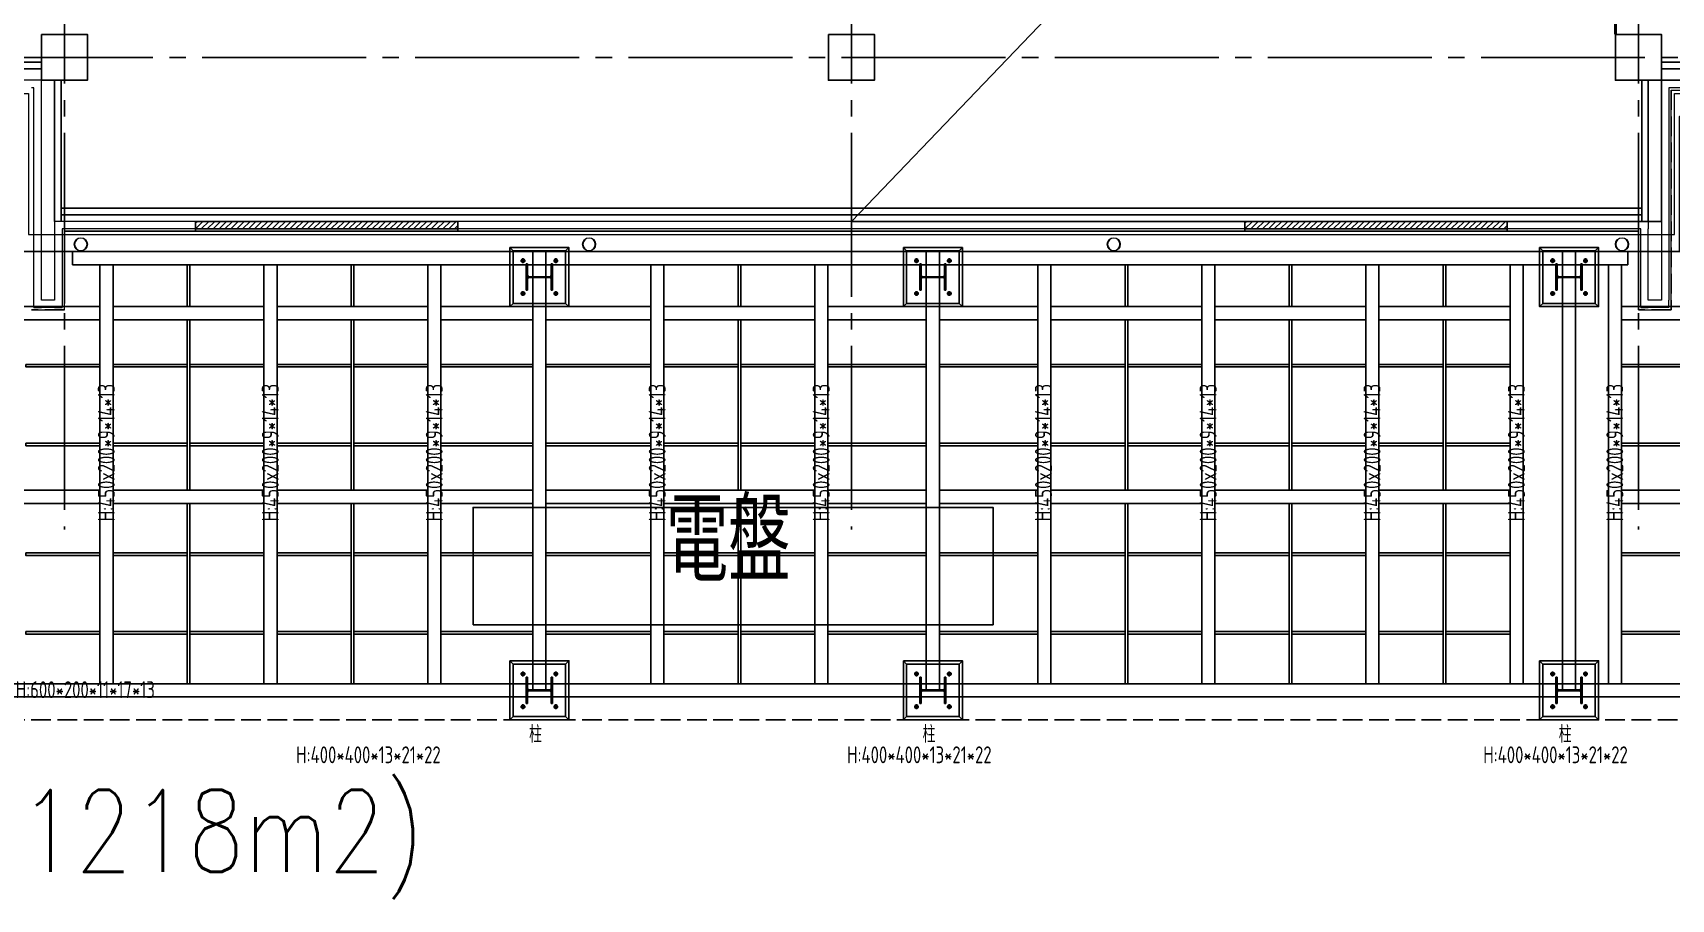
# Model space of a CAD drawing. Extents: x -960 to 27370, y -1283 to 11880.
# Drawn here: x 12672 to 15170, y -1283 to 37 of the extents above; entities that cross this region are included whole.
import ezdxf
from ezdxf.enums import TextEntityAlignment as Align

# ---------------------------------------------------------------- set-up
doc = ezdxf.new("R2010")
doc.units = 0
doc.header["$LTSCALE"] = 100
for name, pattern in [('188K-SM-03-F10-MECH-鋼構-Y2257103$0$188K-SM-03-F10-MECH-鋼構-Y2257103$0$CENTER', [2, 1.25, -0.25, 0.25, -0.25]), ('X-S-FAB-L10$0$COL-CEN-LIN', [3.25, 2.5, -0.25, 0.25, -0.25]), ('X-S-FAB-L10$0$HIDDEN', [0.4, 0.3, -0.1])]:
    doc.linetypes.add(name, pattern=pattern)
for name, color, linetype in [('188K-SM-03-F10-ARCH-PA-Y2257103$0$K-Divider-7.5', 53, 'Continuous'), ('188K-SM-03-F10-ARCH-PA-Y2257103$0$K-岩棉 2hr 7.5-非抗', 53, 'Continuous'), ('188K-SM-03-F10-MECH-EQ-Y2257103$0$06-空調-空調', 21, 'Continuous'), ('188K-SM-03-F10-MECH-鋼構-Y2257103$0$01-電力-CSA', 1, 'Continuous'), ('188K-SM-03-F10-MECH-鋼構-Y2257103$0$188K-SM-03-F10-MECH-鋼構-Y2257103$0$0-Block Center-Line', 1, '188K-SM-03-F10-MECH-鋼構-Y2257103$0$188K-SM-03-F10-MECH-鋼構-Y2257103$0$CENTER'), ('188K-SM-03-F10-MECH-鋼構-Y2257103$0$188K-SM-03-F10-MECH-鋼構-Y2257103$0$0-CF-AAS-鋼構', 241, 'Continuous'), ('X-S-FAB-L10$0$0-DIM-TXT', 8, 'Continuous'), ('X-S-FAB-L10$0$A-OBJE-MEP', 8, 'Continuous'), ('X-S-FAB-L10$0$A-WALL-EX', 8, 'Continuous'), ('X-S-FAB-L10$0$BLOCK', 8, 'Continuous'), ('X-S-FAB-L10$0$CCL', 8, 'X-S-FAB-L10$0$COL-CEN-LIN'), ('X-S-FAB-L10$0$COL-S', 8, 'Continuous'), ('X-S-FAB-L10$0$HID', 8, 'X-S-FAB-L10$0$HIDDEN'), ('X-S-FAB-L10$0$S-FNDN', 8, 'Continuous'), ('X-S-FAB-L10$0$WALL_188K_EX', 8, 'Continuous')]:
    doc.layers.add(name, color=color, linetype=linetype)
doc.styles.add('188K-SM-03-F10-MECH-EQ-Y2257103$0$00-AEX$0$HKEC', font='romans.shx', dxfattribs={"bigfont": 'china.shx'})
doc.styles.add('188K-SM-03-F10-MECH-鋼構-Y2257103$0$00-AEX$0$HKEC', font='romans.shx', dxfattribs={"bigfont": 'china.shx'})
doc.styles.add('188K-SM-03-F10-MECH-鋼構-Y2257103$0$188K-SM-03-F10-MECH-鋼構-Y2257103$0$X-F2-L05-E-PPB-EQ-50K$0$AA-TXT', font='isocp.shx', dxfattribs={"width": 0.8, "bigfont": 'china.shx'})
doc.styles.add('X-S-FAB-L10$0$CHINA', font='simplex.shx', dxfattribs={"width": 0.75, "bigfont": 'chineset.shx'})
doc.styles.add('X-S-FAB-L10$0$Standard', font='', dxfattribs={"width": 0.8})
doc.styles.add('X-S-FAB-L10$0$TG_NOTE_TEXT', font='simplex.shx', dxfattribs={"width": 0.75, "bigfont": 'chineset.shx'})
doc.styles.get('X-S-FAB-L10$0$Standard').set_extended_font_data('Microsoft JhengHei')

# ---------------------------------------------------------------- blocks, each defined once
blk = doc.blocks.new('X-S-FAB-L10$0$FAB2-L05')
at = {"layer": 'X-S-FAB-L10$0$CCL'}
for p, q in [((-13440, 11005), (-13440, 0)), ((-12240, 11005), (-12240, 0)), ((-11040, 11005), (-11040, 0)), ((-26880, 720), (1210, 720))]:
    blk.add_line(p, q, dxfattribs=at)
at = {"layer": 'X-S-FAB-L10$0$COL-S'}
for points in [[(-13475, 755), (-13405, 755), (-13405, 685), (-13475, 685)], [(-12275, 755), (-12205, 755), (-12205, 685), (-12275, 685)], [(-11075, 755), (-11005, 755), (-11005, 685), (-11075, 685)]]:
    blk.add_lwpolyline(points, close=True, dxfattribs=at)
blk = doc.blocks.new('X-S-FAB-L10')
at = {"layer": 'X-S-FAB-L10$0$WALL_188K_EX'}
h = blk.add_hatch(dxfattribs=at)
h.set_pattern_fill('LINE', color=256, scale=2, angle=45)
h.set_pattern_definition([(45, (13221.6165, -265), (-4.49013, 4.49013), [])])
h.paths.add_polyline_path([(12920, -261.5), (13320, -261.5), (13320, -250), (12920, -250)])
h = blk.add_hatch(dxfattribs=at)
h.set_pattern_fill('LINE', color=256, scale=2, angle=45)
h.set_pattern_definition([(45, (14821.6165, -265), (-4.49013, 4.49013), [])])
h.paths.add_polyline_path([(14520, -261.5), (14920, -261.5), (14920, -250), (14520, -250)])
at = {"layer": 'DefPoints'}
blk.add_lwpolyline([(16745, -35), (15995, -35), (15995, 35), (15925, 35), (15925, -35), (15155, -35), (15155, 35), (15085, 35), (15085, -35), (15155, -35), (15155, -250), (13920, -250), (19914.055, 6000), (21180, 7320), (21180, 5520), (23465, 5520), (23485, 3587.5), (24315, 3587.5), (24315, 1870), (17075, 1870), (17075, 2060), (16745, 2060), (16745, -21.034)], close=True, dxfattribs=at)
at = {"layer": 'X-S-FAB-L10$0$A-OBJE-MEP', "lineweight": 0, "flags": 128}
for points in [[(12754.5, -285, 1), (12735.5, -285, 1)], [(13529.5, -285, 1), (13510.5, -285, 1)], [(14329.5, -285, 1), (14310.5, -285, 1)], [(15104.5, -285, 1), (15085.5, -285, 1)]]:
    blk.add_lwpolyline(points, format="xyb", close=True, dxfattribs=at)
at = {"layer": 'X-S-FAB-L10$0$A-OBJE-MEP', "lineweight": 0}
for centre in [(12745, -285), (13520, -285), (14320, -285), (15095, -285)]:
    blk.add_circle(centre, 10, dxfattribs=at)
at = {"layer": 'X-S-FAB-L10$0$A-WALL-EX', "lineweight": 0}
for p, q in [((12673.5, -46.5), (12670, -46.5)), ((12673.5, -46.5), (12670, -46.5)), ((12673.5, -50), (12673.5, -46.5)), ((15170, -46.5), (15166.5, -46.5)), ((15166.5, -46.5), (15166.5, -50)), ((15170, -46.5), (15166.5, -46.5)), ((17390, -46.5), (15170, -46.5)), ((12673.5, -381.5), (12673.5, -50)), ((15166.5, -50), (15166.5, -370)), ((12716.5, -261.5), (12716.5, -265)), ((12720, -261.5), (12716.5, -261.5)), ((12716.5, -261.5), (12716.5, -265)), ((12716.5, -265), (12716.5, -381.5)), ((12920, -261.5), (12720, -261.5)), ((12920, -265), (12920, -250)), ((13320, -265), (13320, -250)), ((14520, -261.5), (13320, -261.5)), ((14520, -265), (14520, -250)), ((14920, -265), (14920, -250)), ((15120, -261.5), (14920, -261.5)), ((15123.5, -261.5), (15120, -261.5)), ((15123.5, -265), (15123.5, -261.5)), ((15123.5, -265), (15123.5, -261.5)), ((15123.5, -381.5), (15123.5, -265)), ((15166.5, -381.5), (15166.5, -370)), ((15166.5, -381.5), (15166.5, -370)), ((12673.5, -381.5), (12685, -381.5)), ((12673.5, -381.5), (12685, -381.5)), ((12705, -381.5), (12685, -381.5)), ((12705, -381.5), (12716.5, -381.5)), ((12705, -381.5), (12716.5, -381.5)), ((15123.5, -381.5), (15135, -381.5)), ((15123.5, -381.5), (15135, -381.5)), ((15166.5, -381.5), (15135, -381.5))]:
    blk.add_line(p, q, dxfattribs=at)
at = {"layer": 'X-S-FAB-L10$0$A-WALL-EX', "lineweight": 0, "flags": 128}
for points in [[(12673.5, -35), (7705, -35)], [(12685, -35), (12673.5, -35)], [(12685, -370), (12685, -35)], [(15155, -35), (15166.5, -35)], [(15155, -35), (15155, -370)], [(17390, -35), (15166.5, -35)], [(15170, -381.5), (15170, -50)], [(15170, -50), (17390, -50)], [(12705, -250), (12705, -261.5)], [(12920, -250), (12705, -250)], [(12705, -261.5), (12705, -370)], [(12720, -265), (12920, -265)], [(12720, -385), (12720, -265)], [(15120, -265), (12720, -265)], [(15120, -265), (12720, -265)], [(15120, -265), (12720, -265)], [(12920, -265), (12720, -265)], [(12920, -265), (12720, -265)], [(12920, -265), (12720, -265)], [(12920, -265), (12720, -265)], [(14520, -250), (13320, -250)], [(13320, -265), (14520, -265)], [(14520, -265), (13320, -265)], [(14520, -265), (13320, -265)], [(14520, -265), (13320, -265)], [(14520, -265), (13320, -265)], [(15135, -250), (14920, -250)], [(14920, -265), (15120, -265)], [(15120, -265), (14920, -265)], [(15120, -265), (14920, -265)], [(15120, -265), (14920, -265)], [(15120, -265), (14920, -265)], [(15120, -265), (15120, -385)], [(15135, -250), (15135, -261.5)], [(15135, -370), (15135, -261.5)], [(12705, -370), (12685, -370)], [(15155, -370), (15135, -370)], [(12670, -385), (12673.5, -385)], [(12673.5, -385), (12716.5, -385)], [(12720, -385), (12716.5, -385)], [(15120, -385), (15123.5, -385)], [(15123.5, -385), (15170, -385)], [(15170, -385), (15170, -381.5)]]:
    blk.add_lwpolyline(points, dxfattribs=at)
at = {"layer": 'X-S-FAB-L10$0$COL-S'}
for p, q in [((12685, 35), (12755, 35)), ((12685, -35), (12685, 35)), ((12755, 35), (12755, -35)), ((15085, 35), (15155, 35)), ((15085, -35), (15085, 35)), ((15155, 35), (15155, -35)), ((12755, -35), (12685, -35)), ((15155, -35), (15085, -35))]:
    blk.add_line(p, q, dxfattribs=at)
at = {"layer": 'X-S-FAB-L10$0$HID'}
for p, q in [((15170, -50), (15170, -385)), ((15120, -265), (12720, -265)), ((12720, -265), (12720, -385)), ((15120, -385), (15120, -265)), ((12720, -385), (12670, -385)), ((15170, -385), (15120, -385)), ((2509.405, -1010), (17209, -1010))]:
    blk.add_line(p, q, dxfattribs=at)
at = {"layer": 'X-S-FAB-L10$0$S-FNDN', "lineweight": 0, "flags": 128}
blk.add_lwpolyline([(11070, 4530), (11935, 4530), (11935, -55), (12665, -55), (12665, -270), (15175, -270), (15175, -55), (15905, -55), (15905, 4530), (16672.5, 4530), (16672.5, 5003), (15905, 5003), (15905, 9055), (11935, 9055), (11935, 5003), (11070, 5003)], close=True, dxfattribs=at)
at = {"layer": 'X-S-FAB-L10$0$WALL_188K_EX'}
for points in [[(12920, -261.5), (13320, -261.5), (13320, -250), (12920, -250)], [(12920, -265), (13320, -265), (13320, -261.5), (12920, -261.5)], [(14520, -261.5), (14920, -261.5), (14920, -250), (14520, -250)], [(14520, -265), (14920, -265), (14920, -261.5), (14520, -261.5)]]:
    blk.add_lwpolyline(points, close=True, dxfattribs=at)
at = {"layer": 'X-S-FAB-L10$0$BLOCK'}
blk.add_blockref('X-S-FAB-L10$0$FAB2-L05', (26160, -720), dxfattribs=at)
at = {"style": 'X-S-FAB-L10$0$TG_NOTE_TEXT', "width": 0.5, "flags": 1}
for p in [(7463.301, 9020), (18268.251, 8649), (11197.77, 4800.167), (16485.801, 4800.167), (25420.27, 2635), (13360, 320.001, 0), (7463.301, -33.333)]:
    blk.add_attdef('WH', text='', height=20, dxfattribs=at).set_placement(p, align=Align.BOTTOM_LEFT)
at = {"width": 0.5}
for style, p in [('X-S-FAB-L10$0$TG_NOTE_TEXT', (7585, 9020)), ('X-S-FAB-L10$0$TG_NOTE_TEXT', (18389.95, 8649)), ('X-S-FAB-L10$0$TG_NOTE_TEXT', (11117.5, 4813.5)), ('X-S-FAB-L10$0$TG_NOTE_TEXT', (16607.5, 4813.5)), ('X-S-FAB-L10$0$TG_NOTE_TEXT', (25350, 2635)), ('X-S-FAB-L10$0$Standard', (13129.375, 325.001, 0)), ('X-S-FAB-L10$0$TG_NOTE_TEXT', (7585, -20))]:
    blk.add_attdef('DESC', text='', height=10, dxfattribs=dict(at, style=style)).set_placement(p, align=Align.BOTTOM_LEFT)
for tag, style, p in [('TYPE', 'X-S-FAB-L10$0$TG_NOTE_TEXT', (7619.286, 9020)), ('NO', 'X-S-FAB-L10$0$TG_NOTE_TEXT', (7650.095, 9020)), ('TYPE', 'X-S-FAB-L10$0$TG_NOTE_TEXT', (18424.236, 8649)), ('NO', 'X-S-FAB-L10$0$TG_NOTE_TEXT', (18455.045, 8649)), ('NO', 'X-S-FAB-L10$0$TG_NOTE_TEXT', (11088.595, 4813.5)), ('TYPE', 'X-S-FAB-L10$0$TG_NOTE_TEXT', (11151.786, 4813.5)), ('TYPE', 'X-S-FAB-L10$0$TG_NOTE_TEXT', (16641.786, 4813.5)), ('NO', 'X-S-FAB-L10$0$TG_NOTE_TEXT', (16672.595, 4813.5)), ('NO', 'X-S-FAB-L10$0$TG_NOTE_TEXT', (25313, 2635)), ('TYPE', 'X-S-FAB-L10$0$TG_NOTE_TEXT', (25350, 2635)), ('NO', 'X-S-FAB-L10$0$Standard', (13100, 320.001, 0)), ('TYPE', 'X-S-FAB-L10$0$Standard', (13129.375, 320.001, 0)), ('TYPE', 'X-S-FAB-L10$0$TG_NOTE_TEXT', (7619.286, -20)), ('NO', 'X-S-FAB-L10$0$TG_NOTE_TEXT', (7650.095, -20))]:
    blk.add_attdef(tag, text='', height=10, dxfattribs=dict(at, style=style)).set_placement(p, align=Align.BOTTOM_RIGHT)
at = {"style": 'X-S-FAB-L10$0$TG_NOTE_TEXT', "width": 0.5, "flags": 1}
for rotation, p in [(180, (43, 7480)), (180, (943, 7480)), (90, (24310, 3717.77)), (270, (17080, 1711.699))]:
    blk.add_attdef('WH', text='', height=20, rotation=rotation, dxfattribs=at).set_placement(p, align=Align.BOTTOM_LEFT)
at = {"width": 0.5}
for rotation, style, p in [(180, 'X-S-FAB-L10$0$Standard', (317.625, 7480)), (180, 'X-S-FAB-L10$0$Standard', (1217.625, 7480)), (90, 'X-S-FAB-L10$0$TG_NOTE_TEXT', (24310, 3647.5)), (270, 'X-S-FAB-L10$0$TG_NOTE_TEXT', (17080, 1605))]:
    blk.add_attdef('DESC', text='', height=10, rotation=rotation, dxfattribs=dict(at, style=style)).set_placement(p, align=Align.BOTTOM_LEFT)
for tag, rotation, style, p in [('TYPE', 180, 'X-S-FAB-L10$0$Standard', (317.625, 7480)), ('NO', 180, 'X-S-FAB-L10$0$Standard', (347, 7480)), ('TYPE', 180, 'X-S-FAB-L10$0$Standard', (1217.625, 7480)), ('NO', 180, 'X-S-FAB-L10$0$Standard', (1247, 7480)), ('TYPE', 90, 'X-S-FAB-L10$0$TG_NOTE_TEXT', (24310, 3647.5)), ('NO', 90, 'X-S-FAB-L10$0$TG_NOTE_TEXT', (24310, 3610.5)), ('TYPE', 270, 'X-S-FAB-L10$0$TG_NOTE_TEXT', (17080, 1605)), ('NO', 270, 'X-S-FAB-L10$0$TG_NOTE_TEXT', (17080, 1573))]:
    blk.add_attdef(tag, text='', height=10, rotation=rotation, dxfattribs=dict(at, style=style)).set_placement(p, align=Align.BOTTOM_RIGHT)
at = {"layer": 'X-S-FAB-L10$0$0-DIM-TXT', "style": 'X-S-FAB-L10$0$CHINA', "width": 0.75}
for p in [(667.414, 7855.1, -2689.4), (22627.353, 6728.814), (25644.722, 6728.814), (24778.787, 5569.051), (1118.252, 4980), (417.801, 4594.623), (23874.84, 4355), (22927.43, 4330.122), (23749.869, 3901.367), (417.801, 3765.236), (1118.252, 3730), (417.801, 3115.79), (536.882, 2227.832), (16908.994, 1782.652), (888.445, 880.466), (16977.43, 750), (18878.841, 750), (25641.221, 553.233), (21364.03, 526.894)]:
    blk.add_attdef('HIG', text='', height=80, dxfattribs=at).set_placement(p, align=Align.MIDDLE_LEFT)
blk = doc.blocks.new('188K-SM-03-F10-MECH-EQ-Y2257103')
at = {"color": 1, "ltscale": 1000}
blk.add_lwpolyline([(13343.1, -865), (13343.1, -686.2), (14136.1, -686.2), (14136.1, -865)], close=True, dxfattribs=at)
at = {"layer": '188K-SM-03-F10-MECH-EQ-Y2257103$0$06-空調-空調', "ltscale": 1000, "style": '188K-SM-03-F10-MECH-EQ-Y2257103$0$00-AEX$0$HKEC', "width": 0.8}
blk.add_text('電盤', height=125, dxfattribs=at).set_placement((13637.2, -836.6), align=Align.BOTTOM_LEFT)
blk = doc.blocks.new('*U354')
blk.add_circle((0, 0), 24.5)
at = {"layer": '188K-SM-03-F10-MECH-鋼構-Y2257103$0$188K-SM-03-F10-MECH-鋼構-Y2257103$0$0-Block Center-Line'}
for p, q in [((0, -34), (0, 34)), ((-34, 0), (34, 0))]:
    blk.add_line(p, q, dxfattribs=at)
blk = doc.blocks.new('188K-SM-03-F10-MECH-鋼構-Y2257103$0$AUDIT_I_250817102654-2')
for p, q in [((200, 200), (-200, 200)), ((-200, 200), (-200, 179)), ((-28.5, 179), (-200, 179)), ((-6.5, 157), (-6.5, -157)), ((0, 200), (0, -200)), ((6.5, 157), (6.5, -157)), ((200, 179), (28.5, 179)), ((200, 179), (200, 200)), ((-200, -179), (-28.5, -179)), ((-200, -179), (-200, -200)), ((-200, -200), (200, -200)), ((28.5, -179), (200, -179)), ((200, -200), (200, -179))]:
    blk.add_line(p, q)
for centre, start, end in [((-28.5, 157), 0, 90), ((28.5, 157), 90, 180), ((-28.5, -157), 270, 360), ((28.5, -157), 180, 270)]:
    blk.add_arc(centre, 22, start, end)
blk = doc.blocks.new('188K-SM-03-F10-MECH-鋼構-Y2257103$0$188K-SM-03-F10-MECH-鋼構-Y2257103$0$A$C1e76e784')
for p, q in [((50, 850), (0, 900)), ((850, 850), (900, 900)), ((0, 0), (50, 50)), ((850, 50), (900, 0))]:
    blk.add_line(p, q)
for points in [[(0, 900), (900, 900), (900, 0), (0, 0)], [(50, 850), (850, 850), (850, 50), (50, 50)]]:
    blk.add_lwpolyline(points, close=True)
at = {"color": 3, "const_width": 1}
blk.add_lwpolyline([(150, 750), (750, 750), (750, 150), (150, 150)], close=True, dxfattribs=at)
at = {"yscale": 1.083333333333333, "zscale": 1.083333333333333, "rotation": 180}
for p, xscale in [((200, 700), 1.083333333333333), ((700, 700), -1.083333333333333)]:
    blk.add_blockref('*U354', p, dxfattribs=dict(at, xscale=xscale))
at = {"rotation": 90}
blk.add_blockref('188K-SM-03-F10-MECH-鋼構-Y2257103$0$AUDIT_I_250817102654-2', (450, 450), dxfattribs=at)
at = {"yscale": 1.083333333333333, "zscale": 1.083333333333333}
for p, xscale in [((200, 200), -1.083333333333333), ((700, 200), 1.083333333333333)]:
    blk.add_blockref('*U354', p, dxfattribs=dict(at, xscale=xscale))
blk = doc.blocks.new('188K-SM-03-F10-MECH-鋼構-Y2257103$0$0-120000CMH 雙層')
for points in [[(-11396.2, -226.2), (-11396.2, -290), (-11400.3, -290), (-11400.3, -226.2)], [(-11146.2, -226.2), (-11146.2, -290), (-11150.3, -290), (-11150.3, -226.2)], [(-10556.2, -226.2), (-10556.2, -290), (-10560.3, -290), (-10560.3, -226.2)], [(-9966.2, -226.2), (-9966.2, -290), (-9970.3, -290), (-9970.3, -226.2)], [(-9716.2, -226.2), (-9716.2, -290), (-9720.3, -290), (-9720.3, -226.2)], [(-9481.2, -226.2), (-9481.2, -290), (-9485.3, -290), (-9485.3, -226.2)], [(-11396.2, -310), (-11396.2, -570), (-11400.3, -570), (-11400.3, -310)], [(-11146.2, -310), (-11146.2, -570), (-11150.3, -570), (-11150.3, -310)], [(-10556.2, -310), (-10556.2, -570), (-10560.3, -570), (-10560.3, -310)], [(-9966.2, -310), (-9966.2, -570), (-9970.3, -570), (-9970.3, -310)], [(-9716.2, -310), (-9716.2, -570), (-9720.3, -570), (-9720.3, -310)], [(-9481.2, -310), (-9481.2, -570), (-9485.3, -570), (-9485.3, -310)], [(-11646.2, -378), (-11533.3, -378), (-11533.3, -382), (-11646.2, -382)], [(-11400.3, -378), (-11513.3, -378), (-11513.3, -382), (-11400.3, -382)], [(-11396.2, -378), (-11283.3, -378), (-11283.3, -382), (-11396.2, -382)], [(-11150.3, -378), (-11263.3, -378), (-11263.3, -382), (-11150.3, -382)], [(-11146.2, -378), (-11033.3, -378), (-11033.3, -382), (-11146.2, -382)], [(-11013.3, -378), (-10873.3, -378), (-10873.3, -382), (-11013.3, -382)], [(-10853.3, -378), (-10693.3, -378), (-10693.3, -382), (-10853.3, -382)], [(-10560.3, -378), (-10673.3, -378), (-10673.3, -382), (-10560.3, -382)], [(-10556.2, -378), (-10443.3, -378), (-10443.3, -382), (-10556.2, -382)], [(-10423.3, -378), (-10273.3, -378), (-10273.3, -382), (-10423.3, -382)], [(-10253.3, -378), (-10103.3, -378), (-10103.3, -382), (-10253.3, -382)], [(-9970.3, -378), (-10083.3, -378), (-10083.3, -382), (-9970.3, -382)], [(-9966.2, -378), (-9853.3, -378), (-9853.3, -382), (-9966.2, -382)], [(-9720.3, -378), (-9833.3, -378), (-9833.3, -382), (-9720.3, -382)], [(-9716.2, -378), (-9603.3, -378), (-9603.3, -382), (-9716.2, -382)], [(-9485.3, -378), (-9583.3, -378), (-9583.3, -382), (-9485.3, -382)], [(-9481.2, -378), (-9383.3, -378), (-9383.3, -382), (-9481.2, -382)], [(-9115.3, -378), (-9213.3, -378), (-9213.3, -382), (-9115.3, -382)], [(-11646.2, -498), (-11533.3, -498), (-11533.3, -502), (-11646.2, -502)], [(-11400.3, -498), (-11513.3, -498), (-11513.3, -502), (-11400.3, -502)], [(-11396.2, -498), (-11283.3, -498), (-11283.3, -502), (-11396.2, -502)], [(-11150.3, -498), (-11263.3, -498), (-11263.3, -502), (-11150.3, -502)], [(-11146.2, -498), (-11033.3, -498), (-11033.3, -502), (-11146.2, -502)], [(-11013.3, -498), (-10873.3, -498), (-10873.3, -502), (-11013.3, -502)], [(-10853.3, -498), (-10693.3, -498), (-10693.3, -502), (-10853.3, -502)], [(-10560.3, -498), (-10673.3, -498), (-10673.3, -502), (-10560.3, -502)], [(-10556.2, -498), (-10443.3, -498), (-10443.3, -502), (-10556.2, -502)], [(-10423.3, -498), (-10273.3, -498), (-10273.3, -502), (-10423.3, -502)], [(-10253.3, -498), (-10103.3, -498), (-10103.3, -502), (-10253.3, -502)], [(-9970.3, -498), (-10083.3, -498), (-10083.3, -502), (-9970.3, -502)], [(-9966.2, -498), (-9853.3, -498), (-9853.3, -502), (-9966.2, -502)], [(-9720.3, -498), (-9833.3, -498), (-9833.3, -502), (-9720.3, -502)], [(-9716.2, -498), (-9603.3, -498), (-9603.3, -502), (-9716.2, -502)], [(-9485.3, -498), (-9583.3, -498), (-9583.3, -502), (-9485.3, -502)], [(-9481.2, -498), (-9383.3, -498), (-9383.3, -502), (-9481.2, -502)], [(-9115.3, -498), (-9213.3, -498), (-9213.3, -502), (-9115.3, -502)], [(-11396.2, -590), (-11396.2, -865), (-11400.3, -865), (-11400.3, -590)], [(-11146.2, -590), (-11146.2, -865), (-11150.3, -865), (-11150.3, -590)], [(-10556.2, -590), (-10556.2, -865), (-10560.3, -865), (-10560.3, -590)], [(-9966.2, -590), (-9966.2, -865), (-9970.3, -865), (-9970.3, -590)], [(-9716.2, -590), (-9716.2, -865), (-9720.3, -865), (-9720.3, -590)], [(-9481.2, -590), (-9481.2, -865), (-9485.3, -865), (-9485.3, -590)], [(-11646.2, -665.5), (-11533.3, -665.5), (-11533.3, -669.5), (-11646.2, -669.5)], [(-11400.3, -665.5), (-11513.3, -665.5), (-11513.3, -669.5), (-11400.3, -669.5)], [(-11396.2, -665.5), (-11283.3, -665.5), (-11283.3, -669.5), (-11396.2, -669.5)], [(-11150.3, -665.5), (-11263.3, -665.5), (-11263.3, -669.5), (-11150.3, -669.5)], [(-11146.2, -665.5), (-11033.3, -665.5), (-11033.3, -669.5), (-11146.2, -669.5)], [(-11013.3, -665.5), (-10873.3, -665.5), (-10873.3, -669.5), (-11013.3, -669.5)], [(-10853.3, -665.5), (-10693.3, -665.5), (-10693.3, -669.5), (-10853.3, -669.5)], [(-10560.3, -665.5), (-10673.3, -665.5), (-10673.3, -669.5), (-10560.3, -669.5)], [(-10556.2, -665.5), (-10443.3, -665.5), (-10443.3, -669.5), (-10556.2, -669.5)], [(-10423.3, -665.5), (-10273.3, -665.5), (-10273.3, -669.5), (-10423.3, -669.5)], [(-10253.3, -665.5), (-10103.3, -665.5), (-10103.3, -669.5), (-10253.3, -669.5)], [(-9970.3, -665.5), (-10083.3, -665.5), (-10083.3, -669.5), (-9970.3, -669.5)], [(-9966.2, -665.5), (-9853.3, -665.5), (-9853.3, -669.5), (-9966.2, -669.5)], [(-9720.3, -665.5), (-9833.3, -665.5), (-9833.3, -669.5), (-9720.3, -669.5)], [(-9716.2, -665.5), (-9603.3, -665.5), (-9603.3, -669.5), (-9716.2, -669.5)], [(-9485.3, -665.5), (-9583.3, -665.5), (-9583.3, -669.5), (-9485.3, -669.5)], [(-9481.2, -665.5), (-9383.3, -665.5), (-9383.3, -669.5), (-9481.2, -669.5)], [(-9115.3, -665.5), (-9213.3, -665.5), (-9213.3, -669.5), (-9115.3, -669.5)], [(-11646.2, -785.5), (-11533.3, -785.5), (-11533.3, -789.5), (-11646.2, -789.5)], [(-11400.3, -785.5), (-11513.3, -785.5), (-11513.3, -789.5), (-11400.3, -789.5)], [(-11396.2, -785.5), (-11283.3, -785.5), (-11283.3, -789.5), (-11396.2, -789.5)], [(-11150.3, -785.5), (-11263.3, -785.5), (-11263.3, -789.5), (-11150.3, -789.5)], [(-11146.2, -785.5), (-11033.3, -785.5), (-11033.3, -789.5), (-11146.2, -789.5)], [(-11013.3, -785.5), (-10873.3, -785.5), (-10873.3, -789.5), (-11013.3, -789.5)], [(-10853.3, -785.5), (-10693.3, -785.5), (-10693.3, -789.5), (-10853.3, -789.5)], [(-10560.3, -785.5), (-10673.3, -785.5), (-10673.3, -789.5), (-10560.3, -789.5)], [(-10556.2, -785.5), (-10443.3, -785.5), (-10443.3, -789.5), (-10556.2, -789.5)], [(-10423.3, -785.5), (-10273.3, -785.5), (-10273.3, -789.5), (-10423.3, -789.5)], [(-10253.3, -785.5), (-10103.3, -785.5), (-10103.3, -789.5), (-10253.3, -789.5)], [(-9970.3, -785.5), (-10083.3, -785.5), (-10083.3, -789.5), (-9970.3, -789.5)], [(-9966.2, -785.5), (-9853.3, -785.5), (-9853.3, -789.5), (-9966.2, -789.5)], [(-9720.3, -785.5), (-9833.3, -785.5), (-9833.3, -789.5), (-9720.3, -789.5)], [(-9716.2, -785.5), (-9603.3, -785.5), (-9603.3, -789.5), (-9716.2, -789.5)], [(-9485.3, -785.5), (-9583.3, -785.5), (-9583.3, -789.5), (-9485.3, -789.5)], [(-9481.2, -785.5), (-9383.3, -785.5), (-9383.3, -789.5), (-9481.2, -789.5)], [(-9115.3, -785.5), (-9213.3, -785.5), (-9213.3, -789.5), (-9115.3, -789.5)]]:
    blk.add_lwpolyline(points, close=True)
at = {"layer": '188K-SM-03-F10-MECH-鋼構-Y2257103$0$188K-SM-03-F10-MECH-鋼構-Y2257103$0$0-CF-AAS-鋼構', "color": 140}
for points in [[(-11575, -226.2), (-9203.7, -226.2), (-9203.7, -206.2), (-11575, -206.2)], [(-10873.3, -206.2), (-10853.3, -206.2), (-10853.3, -874.3), (-10873.3, -874.3)], [(-10273.3, -206.2), (-10253.3, -206.2), (-10253.3, -874.3), (-10273.3, -874.3)], [(-9303.3, -206.2), (-9283.3, -206.2), (-9283.3, -874.3), (-9303.3, -874.3)], [(-21733.3, -885), (-7188.5, -885), (-7188.5, -865), (-21733.3, -865)]]:
    blk.add_lwpolyline(points, close=True, dxfattribs=at)
at = {"layer": '188K-SM-03-F10-MECH-鋼構-Y2257103$0$188K-SM-03-F10-MECH-鋼構-Y2257103$0$0-CF-AAS-鋼構', "color": 181}
for points in [[(-11533.3, -226.2), (-11513.3, -226.2), (-11513.3, -865), (-11533.3, -865)], [(-11283.3, -226.2), (-11263.3, -226.2), (-11263.3, -865), (-11283.3, -865)], [(-11033.3, -226.2), (-11013.3, -226.2), (-11013.3, -865), (-11033.3, -865)], [(-10693.3, -226.2), (-10673.3, -226.2), (-10673.3, -865), (-10693.3, -865)], [(-10443.3, -226.2), (-10423.3, -226.2), (-10423.3, -865), (-10443.3, -865)], [(-10103.3, -226.2), (-10083.3, -226.2), (-10083.3, -865), (-10103.3, -865)], [(-10103.3, -226.2), (-10083.3, -226.2), (-10083.3, -865), (-10103.3, -865)], [(-9853.3, -226.2), (-9833.3, -226.2), (-9833.3, -865), (-9853.3, -865)], [(-9603.3, -226.2), (-9583.3, -226.2), (-9583.3, -865), (-9603.3, -865)], [(-9383.3, -226.2), (-9363.3, -226.2), (-9363.3, -865), (-9383.3, -865)], [(-9233.3, -226.2), (-9213.3, -226.2), (-9213.3, -865), (-9233.3, -865)], [(-11764.4, -290), (-11533.3, -290), (-11533.3, -310), (-11764.4, -310)], [(-11513.3, -290), (-11283.3, -290), (-11283.3, -310), (-11513.3, -310)], [(-11263.3, -290), (-11033.3, -290), (-11033.3, -310), (-11263.3, -310)], [(-11013.3, -290), (-10873.3, -290), (-10873.3, -310), (-11013.3, -310)], [(-10853.3, -290), (-10693.3, -290), (-10693.3, -310), (-10853.3, -310)], [(-10673.3, -290), (-10443.3, -290), (-10443.3, -310), (-10673.3, -310)], [(-10423.3, -290), (-10273.3, -290), (-10273.3, -310), (-10423.3, -310)], [(-10253.3, -290), (-10103.3, -290), (-10103.3, -310), (-10253.3, -310)], [(-10083.3, -290), (-9853.3, -290), (-9853.3, -310), (-10083.3, -310)], [(-9833.3, -290), (-9603.3, -290), (-9603.3, -310), (-9833.3, -310)], [(-9583.3, -290), (-9383.3, -290), (-9383.3, -310), (-9583.3, -310)], [(-9213.3, -290), (-9013.3, -290), (-9013.3, -310), (-9213.3, -310)], [(-11764.4, -570), (-11533.3, -570), (-11533.3, -590), (-11764.4, -590)], [(-11513.3, -570), (-11283.3, -570), (-11283.3, -590), (-11513.3, -590)], [(-11263.3, -570), (-11033.3, -570), (-11033.3, -590), (-11263.3, -590)], [(-11013.3, -570), (-10873.3, -570), (-10873.3, -590), (-11013.3, -590)], [(-10853.3, -570), (-10693.3, -570), (-10693.3, -590), (-10853.3, -590)], [(-10673.3, -570), (-10443.3, -570), (-10443.3, -590), (-10673.3, -590)], [(-10423.3, -570), (-10273.3, -570), (-10273.3, -590), (-10423.3, -590)], [(-10253.3, -570), (-10103.3, -570), (-10103.3, -590), (-10253.3, -590)], [(-10083.3, -570), (-9853.3, -570), (-9853.3, -590), (-10083.3, -590)], [(-9833.3, -570), (-9603.3, -570), (-9603.3, -590), (-9833.3, -590)], [(-9583.3, -570), (-9383.3, -570), (-9383.3, -590), (-9583.3, -590)], [(-9213.3, -570), (-9013.3, -570), (-9013.3, -590), (-9213.3, -590)]]:
    blk.add_lwpolyline(points, close=True, dxfattribs=at)
at = {"layer": '188K-SM-03-F10-MECH-鋼構-Y2257103$0$188K-SM-03-F10-MECH-鋼構-Y2257103$0$0-CF-AAS-鋼構', "xscale": 0.1, "yscale": 0.1, "zscale": 0.1}
for p in [(-10908.3, -290), (-10308.3, -290), (-9338.3, -290), (-10908.3, -920), (-10308.3, -920), (-9338.3, -920)]:
    blk.add_blockref('188K-SM-03-F10-MECH-鋼構-Y2257103$0$188K-SM-03-F10-MECH-鋼構-Y2257103$0$A$C1e76e784', p, dxfattribs=at)
at = {"layer": '188K-SM-03-F10-MECH-鋼構-Y2257103$0$188K-SM-03-F10-MECH-鋼構-Y2257103$0$0-CF-AAS-鋼構', "color": 2, "style": '188K-SM-03-F10-MECH-鋼構-Y2257103$0$188K-SM-03-F10-MECH-鋼構-Y2257103$0$X-F2-L05-E-PPB-EQ-50K$0$AA-TXT', "width": 0.8}
for p in [(-11523.6, -617.4), (-11273.6, -617.4), (-11023.6, -617.4), (-10683.6, -617.4), (-10433.6, -617.4), (-10094.8, -617.4), (-9843.6, -617.4), (-9593.6, -617.4), (-9373.6, -617.4), (-9223.6, -617.4)]:
    blk.add_text('H:450x200*9*14*13', height=25.769, rotation=90, dxfattribs=at).set_placement(p, align=Align.MIDDLE_LEFT)
for s, height, p in [('H:600*200*11*17*13', 25.769, (-11661.8, -886.9)), ('柱', 25.8, (-10879, -954.9)), ('柱', 25.8, (-10279, -954.9)), ('柱', 25.8, (-9309, -954.9)), ('H:400*400*13*21*22', 25.769, (-11234.2, -986.2)), ('H:400*400*13*21*22', 25.769, (-10394.2, -986.2)), ('H:400*400*13*21*22', 25.769, (-9424.2, -986.2))]:
    blk.add_text(s, height=height, dxfattribs=at).set_placement(p)
blk = doc.blocks.new('188K-SM-03-F10-MECH-鋼構-Y2257103')
blk.add_lwpolyline([(2544.3, -90), (2544.3, -975), (17174, -975), (17174, -90), (15182.7, -90), (15182.7, -296.2), (12640.5, -296.2), (12640.5, -90), (7666.3, -90), (7666.3, -377.2), (6853.7, -377.2), (6853.7, -90)], close=True)
blk.add_blockref('188K-SM-03-F10-MECH-鋼構-Y2257103$0$0-120000CMH 雙層', (24307.5, -90))
at = {"layer": '188K-SM-03-F10-MECH-鋼構-Y2257103$0$01-電力-CSA', "ltscale": 1000, "style": '188K-SM-03-F10-MECH-鋼構-Y2257103$0$00-AEX$0$HKEC', "width": 0.8}
blk.add_text('外氣空調箱機房第一層(1218m2)', height=125, dxfattribs=at).set_placement((11641.4, -1279.3), align=Align.BOTTOM_LEFT)
blk = doc.blocks.new('188K-SM-03-F10-ARCH-PA-Y2257103')
at = {"layer": '188K-SM-03-F10-ARCH-PA-Y2257103$0$K-Divider-7.5', "const_width": 5}
blk.add_lwpolyline([(15085, 315.3), (15085, 35)], dxfattribs=at)
at = {"layer": '188K-SM-03-F10-ARCH-PA-Y2257103$0$K-岩棉 2hr 7.5-非抗'}
for p, q in [((12685, -7.5, 0), (11915, -7.5, 0)), ((12685, -17.5), (11915, -17.5, 0)), ((15925, -7.5, 0), (15155, -7.5, 0)), ((15925, -17.5), (15155, -17.5, 0)), ((12705, -250), (12705, -35)), ((12715, -250, 0), (12715, -35)), ((15125, -250, 0), (15125, -35, 0)), ((15135, -250), (15135, -35, 0)), ((15125, -230, 0), (12715, -230, 0)), ((15125, -240), (12715, -240, 0))]:
    blk.add_line(p, q, dxfattribs=at)

msp = doc.modelspace()

# ---------------------------------------------------------------- block references
for name in ['X-S-FAB-L10', '188K-SM-03-F10-ARCH-PA-Y2257103', '188K-SM-03-F10-MECH-鋼構-Y2257103', '188K-SM-03-F10-MECH-EQ-Y2257103']:
    msp.add_blockref(name, (0, 0))

doc.saveas('drawing.dxf')
